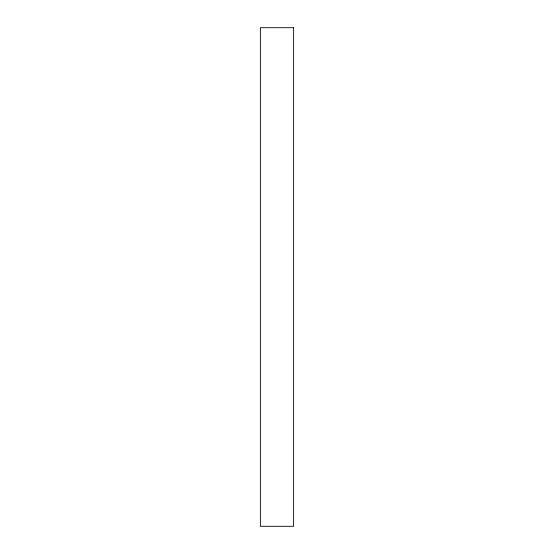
<?xml version="1.0" encoding="UTF-8"?>
<svg xmlns="http://www.w3.org/2000/svg" width="554" height="554" viewBox="0 0 554 554"><rect width="100%" height="100%" fill="white"/><g stroke="black" fill="none" stroke-linecap="round" stroke-linejoin="round"><path stroke-width="0.83" d="M293.62 27.7L260.38 27.7L260.38 526.3L293.62 526.3L293.62 27.7"/></g></svg>
